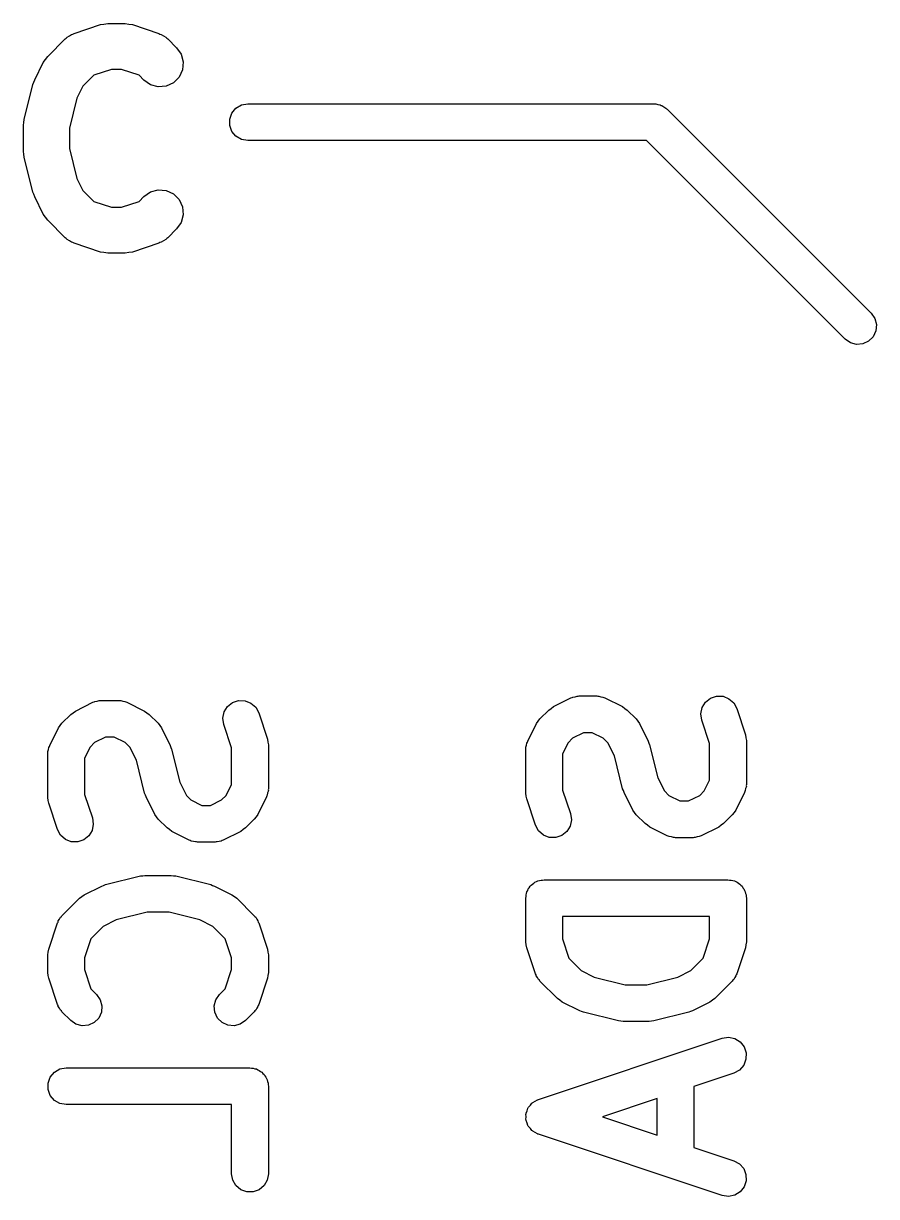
# Model space of a CAD drawing. Extents: x 91.3 to 189.8, y -113.5 to -60.4.
# Drawn here: x 146.04 to 150.68, y -66.82 to -60.43 of the extents above; entities that cross this region are included whole.
import ezdxf

# ---------------------------------------------------------------- set-up
doc = ezdxf.new("R2010")
doc.units = 0
doc.header["$MEASUREMENT"] = 0
doc.layers.add('BLACK', color=7, linetype='CONTINUOUS')

msp = doc.modelspace()

# ---------------------------------------------------------------- linework, layer by layer
at = {"layer": 'Black'}
for p, q in [((146.316, -60.4867), (146.459, -60.439)), ((146.459, -60.439), (146.478, -60.4361)), ((146.478, -60.4361), (146.498, -60.4326)), ((146.498, -60.4326), (146.593, -60.4326)), ((146.593, -60.4326), (146.613, -60.4361)), ((146.613, -60.4361), (146.633, -60.439)), ((146.633, -60.439), (146.776, -60.4867)), ((146.273, -60.5127), (146.278, -60.5073)), ((146.278, -60.5073), (146.29, -60.5003)), ((146.29, -60.5003), (146.302, -60.4919)), ((146.302, -60.4919), (146.309, -60.4901)), ((146.309, -60.4901), (146.316, -60.4867)), ((146.776, -60.4867), (146.782, -60.4901)), ((146.782, -60.4901), (146.789, -60.4919)), ((146.789, -60.4919), (146.801, -60.5003)), ((146.801, -60.5003), (146.814, -60.5073)), ((146.814, -60.5073), (146.819, -60.5127)), ((146.172, -60.6121), (146.267, -60.5168)), ((146.267, -60.5168), (146.273, -60.5127)), ((146.819, -60.5127), (146.825, -60.5168)), ((146.825, -60.5168), (146.872, -60.5645)), ((146.872, -60.5645), (146.897, -60.6)), ((146.148, -60.6446), (146.16, -60.6285)), ((146.16, -60.6285), (146.172, -60.6121)), ((146.897, -60.6), (146.908, -60.642)), ((146.101, -60.7398), (146.148, -60.6446)), ((146.518, -60.6826), (146.423, -60.7145)), ((146.573, -60.6826), (146.518, -60.6826)), ((146.669, -60.7145), (146.573, -60.6826)), ((146.905, -60.6852), (146.886, -60.7246)), ((146.908, -60.642), (146.905, -60.6852)), ((146.043, -60.9559), (146.091, -60.7654)), ((146.091, -60.7654), (146.097, -60.7529)), ((146.097, -60.7529), (146.101, -60.7398)), ((146.423, -60.7145), (146.363, -60.7745)), ((146.695, -60.7412), (146.669, -60.7145)), ((146.731, -60.7661), (146.695, -60.7412)), ((146.773, -60.7774), (146.731, -60.7661)), ((146.856, -60.7553), (146.816, -60.7736)), ((146.886, -60.7246), (146.856, -60.7553)), ((146.363, -60.7745), (146.33, -60.8393)), ((146.816, -60.7736), (146.773, -60.7774)), ((146.33, -60.8393), (146.29, -61.0016)), ((147.173, -60.92), (147.196, -60.8934)), ((147.196, -60.8934), (147.226, -60.876)), ((147.226, -60.876), (147.26, -60.87)), ((147.26, -60.87), (149.47, -60.87)), ((149.47, -60.87), (149.474, -60.8708)), ((149.474, -60.8708), (149.479, -60.8704)), ((149.479, -60.8704), (149.491, -60.8738)), ((149.491, -60.8738), (149.504, -60.876)), ((149.504, -60.876), (149.508, -60.8782)), ((149.508, -60.8782), (149.512, -60.8794)), ((149.512, -60.8794), (149.523, -60.8869)), ((149.523, -60.8869), (149.534, -60.8934)), ((149.534, -60.8934), (149.537, -60.8968)), ((146.042, -60.9711), (146.043, -60.9559)), ((147.162, -60.9526), (147.173, -60.92)), ((147.162, -60.9874), (147.162, -60.9526)), ((149.537, -60.8968), (149.541, -60.8993)), ((149.541, -60.8993), (150.651, -62.0093)), ((146.04, -60.9862), (146.042, -60.9711)), ((146.04, -61.129), (146.04, -60.9862)), ((146.29, -61.0016), (146.29, -61.1137)), ((147.173, -61.02), (147.162, -60.9874)), ((147.196, -61.0466), (147.173, -61.02)), ((147.226, -61.064), (147.196, -61.0466)), ((147.26, -61.07), (147.226, -61.064)), ((149.429, -61.07), (147.26, -61.07)), ((150.509, -62.1507), (149.429, -61.07)), ((146.042, -61.1441), (146.04, -61.129)), ((146.043, -61.1594), (146.042, -61.1441)), ((146.29, -61.1137), (146.33, -61.2759)), ((146.091, -61.3498), (146.043, -61.1594)), ((146.33, -61.2759), (146.363, -61.3407)), ((146.363, -61.3407), (146.423, -61.4007)), ((146.731, -61.3491), (146.773, -61.3379)), ((146.773, -61.3379), (146.816, -61.3416)), ((146.097, -61.3623), (146.091, -61.3498)), ((146.101, -61.3754), (146.097, -61.3623)), ((146.148, -61.4707), (146.101, -61.3754)), ((146.423, -61.4007), (146.518, -61.4326)), ((146.573, -61.4326), (146.669, -61.4007)), ((146.669, -61.4007), (146.695, -61.374)), ((146.695, -61.374), (146.731, -61.3491)), ((146.816, -61.3416), (146.856, -61.36)), ((146.856, -61.36), (146.886, -61.3907)), ((146.886, -61.3907), (146.905, -61.43)), ((146.518, -61.4326), (146.573, -61.4326)), ((146.905, -61.43), (146.908, -61.4733)), ((146.16, -61.4868), (146.148, -61.4707)), ((146.172, -61.5031), (146.16, -61.4868)), ((146.267, -61.5984), (146.172, -61.5031)), ((146.897, -61.5152), (146.872, -61.5508)), ((146.908, -61.4733), (146.897, -61.5152)), ((146.872, -61.5508), (146.825, -61.5984)), ((146.273, -61.6025), (146.267, -61.5984)), ((146.278, -61.6079), (146.273, -61.6025)), ((146.29, -61.6149), (146.278, -61.6079)), ((146.302, -61.6233), (146.29, -61.6149)), ((146.309, -61.6252), (146.302, -61.6233)), ((146.316, -61.6286), (146.309, -61.6252)), ((146.459, -61.6762), (146.316, -61.6286)), ((146.776, -61.6286), (146.633, -61.6762)), ((146.782, -61.6252), (146.776, -61.6286)), ((146.789, -61.6233), (146.782, -61.6252)), ((146.801, -61.6149), (146.789, -61.6233)), ((146.814, -61.6079), (146.801, -61.6149)), ((146.819, -61.6025), (146.814, -61.6079)), ((146.825, -61.5984), (146.819, -61.6025)), ((146.478, -61.6791), (146.459, -61.6762)), ((146.498, -61.6826), (146.478, -61.6791)), ((146.593, -61.6826), (146.498, -61.6826)), ((146.613, -61.6791), (146.593, -61.6826)), ((146.633, -61.6762), (146.613, -61.6791)), ((150.651, -62.0093), (150.671, -62.0377)), ((150.671, -62.0377), (150.68, -62.0713)), ((150.677, -62.1059), (150.662, -62.1374)), ((150.68, -62.0713), (150.677, -62.1059)), ((150.538, -62.1706), (150.509, -62.1507)), ((150.571, -62.1796), (150.538, -62.1706)), ((150.637, -62.1619), (150.606, -62.1766)), ((150.662, -62.1374), (150.637, -62.1619)), ((150.606, -62.1766), (150.571, -62.1796)), ((146.323, -64.1739), (146.418, -64.1263)), ((146.418, -64.1263), (146.424, -64.1246)), ((146.424, -64.1246), (146.429, -64.1217)), ((146.429, -64.1217), (146.44, -64.1197)), ((146.44, -64.1197), (146.451, -64.1164)), ((146.451, -64.1164), (146.457, -64.1167)), ((146.457, -64.1167), (146.463, -64.1157)), ((146.463, -64.1157), (146.558, -64.1157)), ((146.558, -64.1157), (146.564, -64.1167)), ((146.564, -64.1167), (146.57, -64.1164)), ((146.57, -64.1164), (146.581, -64.1197)), ((146.581, -64.1197), (146.592, -64.1217)), ((146.592, -64.1217), (146.597, -64.1246)), ((146.597, -64.1246), (146.603, -64.1263)), ((146.603, -64.1263), (146.698, -64.1739)), ((147.132, -64.179), (147.15, -64.1494)), ((147.15, -64.1494), (147.177, -64.1278)), ((147.177, -64.1278), (147.21, -64.1168)), ((147.21, -64.1168), (147.245, -64.1177)), ((147.245, -64.1177), (147.277, -64.1305)), ((147.277, -64.1305), (147.303, -64.1536)), ((148.91, -64.1596), (148.923, -64.1501)), ((148.923, -64.1501), (149.018, -64.1025)), ((149.018, -64.1025), (149.024, -64.1008)), ((149.024, -64.1008), (149.029, -64.0979)), ((149.029, -64.0979), (149.04, -64.0959)), ((149.04, -64.0959), (149.051, -64.0926)), ((149.051, -64.0926), (149.057, -64.0929)), ((149.057, -64.0929), (149.063, -64.0919)), ((149.063, -64.0919), (149.158, -64.0919)), ((149.158, -64.0919), (149.164, -64.0929)), ((149.164, -64.0929), (149.17, -64.0926)), ((149.17, -64.0926), (149.181, -64.0959)), ((149.181, -64.0959), (149.192, -64.0979)), ((149.192, -64.0979), (149.197, -64.1008)), ((149.197, -64.1008), (149.203, -64.1025)), ((149.203, -64.1025), (149.298, -64.1501)), ((149.298, -64.1501), (149.311, -64.1596)), ((149.732, -64.1551), (149.75, -64.1256)), ((149.75, -64.1256), (149.777, -64.104)), ((149.777, -64.104), (149.81, -64.093)), ((149.81, -64.093), (149.845, -64.0939)), ((149.845, -64.0939), (149.877, -64.1067)), ((149.877, -64.1067), (149.903, -64.1297)), ((149.903, -64.1297), (149.92, -64.1603)), ((146.249, -64.2402), (146.297, -64.1926)), ((146.297, -64.1926), (146.31, -64.1834)), ((146.31, -64.1834), (146.323, -64.1739)), ((146.698, -64.1739), (146.711, -64.1834)), ((146.711, -64.1834), (146.724, -64.1926)), ((146.724, -64.1926), (146.772, -64.2402)), ((147.125, -64.213), (147.132, -64.179)), ((147.13, -64.2473), (147.125, -64.213)), ((147.303, -64.1536), (147.32, -64.1841)), ((147.32, -64.1841), (147.367, -64.3269)), ((148.849, -64.2164), (148.897, -64.1688)), ((148.897, -64.1688), (148.91, -64.1596)), ((149.311, -64.1596), (149.324, -64.1688)), ((149.324, -64.1688), (149.372, -64.2164)), ((149.725, -64.1892), (149.732, -64.1551)), ((149.73, -64.2235), (149.725, -64.1892)), ((149.92, -64.1603), (149.967, -64.3031)), ((146.183, -64.3615), (146.231, -64.2662)), ((146.231, -64.2662), (146.24, -64.2534)), ((146.24, -64.2534), (146.249, -64.2402)), ((146.772, -64.2402), (146.781, -64.2534)), ((146.781, -64.2534), (146.79, -64.2662)), ((146.79, -64.2662), (146.838, -64.3615)), ((147.172, -64.3748), (147.13, -64.2473)), ((148.783, -64.3377), (148.831, -64.2424)), ((148.831, -64.2424), (148.84, -64.2296)), ((148.84, -64.2296), (148.849, -64.2164)), ((149.372, -64.2164), (149.381, -64.2295)), ((149.381, -64.2295), (149.39, -64.2424)), ((149.39, -64.2424), (149.438, -64.3377)), ((149.772, -64.351), (149.73, -64.2235)), ((146.486, -64.3157), (146.427, -64.3455)), ((146.534, -64.3157), (146.486, -64.3157)), ((146.594, -64.3455), (146.534, -64.3157)), ((147.367, -64.3269), (147.37, -64.3428)), ((148.781, -64.3432), (148.783, -64.3377)), ((149.027, -64.3217), (149.002, -64.3464)), ((149.086, -64.2919), (149.027, -64.3217)), ((149.134, -64.2919), (149.086, -64.2919)), ((149.194, -64.3217), (149.134, -64.2919)), ((149.219, -64.3464), (149.194, -64.3217)), ((149.438, -64.3377), (149.441, -64.3481)), ((149.967, -64.3031), (149.97, -64.319)), ((149.97, -64.319), (149.972, -64.3348)), ((149.972, -64.3348), (149.972, -64.5729)), ((146.172, -64.4062), (146.173, -64.4005)), ((146.173, -64.3948), (146.176, -64.3835)), ((146.173, -64.4005), (146.173, -64.3948)), ((146.176, -64.3835), (146.178, -64.372)), ((146.178, -64.372), (146.181, -64.367)), ((146.181, -64.367), (146.183, -64.3615)), ((146.402, -64.3702), (146.372, -64.4298)), ((146.427, -64.3455), (146.402, -64.3702)), ((146.619, -64.3702), (146.594, -64.3455)), ((146.654, -64.4411), (146.619, -64.3702)), ((146.838, -64.3615), (146.841, -64.372)), ((146.841, -64.372), (146.846, -64.3819)), ((146.846, -64.3819), (146.891, -64.5618)), ((147.172, -64.5731), (147.172, -64.3748)), ((147.37, -64.3428), (147.372, -64.3586)), ((147.372, -64.3586), (147.372, -64.5967)), ((148.772, -64.3824), (148.773, -64.3767)), ((148.772, -64.6205), (148.772, -64.3824)), ((148.773, -64.3709), (148.776, -64.3597)), ((148.773, -64.3767), (148.773, -64.3709)), ((148.776, -64.3597), (148.778, -64.3482)), ((148.778, -64.3482), (148.781, -64.3432)), ((149.002, -64.3464), (148.972, -64.406)), ((149.254, -64.4173), (149.219, -64.3464)), ((149.441, -64.3481), (149.446, -64.3581)), ((149.446, -64.3581), (149.491, -64.538)), ((149.772, -64.5493), (149.772, -64.351)), ((146.172, -64.6443), (146.172, -64.4062)), ((146.372, -64.4298), (146.372, -64.6281)), ((146.699, -64.6209), (146.654, -64.4411)), ((148.972, -64.406), (148.972, -64.6042)), ((149.299, -64.5971), (149.254, -64.4173)), ((146.891, -64.5618), (146.926, -64.6327)), ((147.143, -64.6327), (147.172, -64.5731)), ((147.372, -64.5967), (147.371, -64.6023)), ((149.491, -64.538), (149.526, -64.6089)), ((149.743, -64.6089), (149.772, -64.5493)), ((149.968, -64.5955), (149.966, -64.6071)), ((149.972, -64.5843), (149.968, -64.5955)), ((149.972, -64.5729), (149.971, -64.5785)), ((149.971, -64.5785), (149.972, -64.5843)), ((146.175, -64.6601), (146.172, -64.6443)), ((146.178, -64.6759), (146.175, -64.6601)), ((146.372, -64.6281), (146.415, -64.7555)), ((146.704, -64.6309), (146.699, -64.6209)), ((146.707, -64.6414), (146.704, -64.6309)), ((146.754, -64.7366), (146.707, -64.6414)), ((146.926, -64.6327), (146.951, -64.6573)), ((146.951, -64.6573), (147.01, -64.6871)), ((147.058, -64.6871), (147.118, -64.6573)), ((147.118, -64.6573), (147.143, -64.6327)), ((147.362, -64.6414), (147.314, -64.7366)), ((147.363, -64.6359), (147.362, -64.6414)), ((147.366, -64.6309), (147.363, -64.6359)), ((147.368, -64.6193), (147.366, -64.6309)), ((147.372, -64.6081), (147.368, -64.6193)), ((147.371, -64.6023), (147.372, -64.6081)), ((148.775, -64.6363), (148.772, -64.6205)), ((148.778, -64.6521), (148.775, -64.6363)), ((148.825, -64.795), (148.778, -64.6521)), ((148.972, -64.6042), (149.015, -64.7317)), ((149.304, -64.6071), (149.299, -64.5971)), ((149.307, -64.6176), (149.304, -64.6071)), ((149.354, -64.7128), (149.307, -64.6176)), ((149.526, -64.6089), (149.551, -64.6335)), ((149.551, -64.6335), (149.61, -64.6633)), ((149.658, -64.6633), (149.718, -64.6335)), ((149.718, -64.6335), (149.743, -64.6089)), ((149.962, -64.6176), (149.914, -64.7128)), ((149.963, -64.612), (149.962, -64.6176)), ((149.966, -64.6071), (149.963, -64.612)), ((146.225, -64.8188), (146.178, -64.6759)), ((147.01, -64.6871), (147.058, -64.6871)), ((149.364, -64.7257), (149.354, -64.7128)), ((149.61, -64.6633), (149.658, -64.6633)), ((149.914, -64.7128), (149.905, -64.7257)), ((146.415, -64.7555), (146.42, -64.7899)), ((146.764, -64.7495), (146.754, -64.7366)), ((146.773, -64.7626), (146.764, -64.7495)), ((146.821, -64.8102), (146.773, -64.7626)), ((147.295, -64.7626), (147.248, -64.8102)), ((147.305, -64.7495), (147.295, -64.7626)), ((147.314, -64.7366), (147.305, -64.7495)), ((149.02, -64.7661), (149.013, -64.8001)), ((149.015, -64.7317), (149.02, -64.7661)), ((149.373, -64.7388), (149.364, -64.7257)), ((149.421, -64.7864), (149.373, -64.7388)), ((149.434, -64.7956), (149.421, -64.7864)), ((149.848, -64.7864), (149.835, -64.7956)), ((149.895, -64.7388), (149.848, -64.7864)), ((149.905, -64.7257), (149.895, -64.7388)), ((146.242, -64.8493), (146.225, -64.8188)), ((146.268, -64.8723), (146.242, -64.8493)), ((146.413, -64.8239), (146.395, -64.8535)), ((146.42, -64.7899), (146.413, -64.8239)), ((146.834, -64.8194), (146.821, -64.8102)), ((146.847, -64.829), (146.834, -64.8194)), ((146.942, -64.8766), (146.847, -64.829)), ((147.222, -64.829), (147.127, -64.8766)), ((147.235, -64.8194), (147.222, -64.829)), ((147.248, -64.8102), (147.235, -64.8194)), ((148.842, -64.8255), (148.825, -64.795)), ((148.868, -64.8485), (148.842, -64.8255)), ((148.9, -64.8613), (148.868, -64.8485)), ((148.968, -64.8513), (148.935, -64.8623)), ((148.995, -64.8297), (148.968, -64.8513)), ((149.013, -64.8001), (148.995, -64.8297)), ((149.447, -64.8052), (149.434, -64.7956)), ((149.542, -64.8528), (149.447, -64.8052)), ((149.822, -64.8052), (149.727, -64.8528)), ((149.835, -64.7956), (149.822, -64.8052)), ((146.3, -64.8851), (146.268, -64.8723)), ((146.335, -64.8861), (146.3, -64.8851)), ((146.368, -64.8751), (146.335, -64.8861)), ((146.395, -64.8535), (146.368, -64.8751)), ((146.947, -64.8782), (146.942, -64.8766)), ((146.952, -64.8811), (146.947, -64.8782)), ((146.964, -64.8831), (146.952, -64.8811)), ((146.975, -64.8865), (146.964, -64.8831)), ((146.981, -64.8861), (146.975, -64.8865)), ((146.987, -64.8871), (146.981, -64.8861)), ((147.082, -64.8871), (146.987, -64.8871)), ((147.088, -64.8861), (147.082, -64.8871)), ((147.093, -64.8865), (147.088, -64.8861)), ((147.105, -64.8831), (147.093, -64.8865)), ((147.116, -64.8811), (147.105, -64.8831)), ((147.121, -64.8782), (147.116, -64.8811)), ((147.127, -64.8766), (147.121, -64.8782)), ((148.935, -64.8623), (148.9, -64.8613)), ((149.547, -64.8544), (149.542, -64.8528)), ((149.552, -64.8573), (149.547, -64.8544)), ((149.564, -64.8593), (149.552, -64.8573)), ((149.575, -64.8627), (149.564, -64.8593)), ((149.581, -64.8623), (149.575, -64.8627)), ((149.587, -64.8633), (149.581, -64.8623)), ((149.682, -64.8633), (149.587, -64.8633)), ((149.688, -64.8623), (149.682, -64.8633)), ((149.693, -64.8627), (149.688, -64.8623)), ((149.705, -64.8593), (149.693, -64.8627)), ((149.716, -64.8573), (149.705, -64.8593)), ((149.721, -64.8544), (149.716, -64.8573)), ((149.727, -64.8528), (149.721, -64.8544)), ((146.486, -65.1187), (146.677, -65.0711)), ((146.677, -65.0711), (146.689, -65.0702)), ((146.689, -65.0702), (146.701, -65.0681)), ((146.701, -65.0681), (146.844, -65.0681)), ((146.844, -65.0681), (146.856, -65.0702)), ((146.856, -65.0702), (146.868, -65.0711)), ((146.868, -65.0711), (147.059, -65.1187)), ((148.816, -65.1109), (148.822, -65.1053)), ((148.822, -65.1053), (148.831, -65.1023)), ((148.831, -65.1023), (148.838, -65.0979)), ((148.838, -65.0979), (148.847, -65.0964)), ((148.847, -65.0964), (148.855, -65.0934)), ((148.855, -65.0934), (148.864, -65.0934)), ((148.864, -65.0934), (148.872, -65.0919)), ((148.872, -65.0919), (149.872, -65.0919)), ((149.872, -65.0919), (149.881, -65.0934)), ((149.881, -65.0934), (149.89, -65.0934)), ((149.89, -65.0934), (149.898, -65.0964)), ((149.898, -65.0964), (149.907, -65.0979)), ((149.907, -65.0979), (149.914, -65.1023)), ((149.914, -65.1023), (149.922, -65.1053)), ((149.922, -65.1053), (149.929, -65.1109)), ((146.371, -65.1739), (146.466, -65.1263)), ((146.466, -65.1263), (146.476, -65.1232)), ((146.476, -65.1232), (146.486, -65.1187)), ((147.059, -65.1187), (147.069, -65.1232)), ((147.069, -65.1232), (147.079, -65.1263)), ((147.079, -65.1263), (147.174, -65.1739)), ((148.774, -65.1745), (148.777, -65.1663)), ((148.777, -65.1663), (148.778, -65.1577)), ((148.778, -65.1577), (148.783, -65.1501)), ((148.783, -65.1501), (148.786, -65.1419)), ((148.786, -65.1419), (148.791, -65.1352)), ((148.791, -65.1352), (148.796, -65.1276)), ((148.796, -65.1276), (148.802, -65.122)), ((148.802, -65.122), (148.808, -65.1153)), ((148.808, -65.1153), (148.816, -65.1109)), ((149.929, -65.1109), (149.937, -65.1153)), ((149.937, -65.1153), (149.942, -65.122)), ((149.942, -65.122), (149.949, -65.1276)), ((149.949, -65.1276), (149.953, -65.1352)), ((149.953, -65.1352), (149.959, -65.1419)), ((149.959, -65.1419), (149.962, -65.1501)), ((149.962, -65.1501), (149.966, -65.1577)), ((149.966, -65.1577), (149.968, -65.1663)), ((149.968, -65.1663), (149.971, -65.1745)), ((146.249, -65.2879), (146.345, -65.1926)), ((146.345, -65.1926), (146.358, -65.1834)), ((146.358, -65.1834), (146.371, -65.1739)), ((147.174, -65.1739), (147.187, -65.1834)), ((147.187, -65.1834), (147.2, -65.1926)), ((147.2, -65.1926), (147.295, -65.2879)), ((148.772, -65.1919), (148.774, -65.1833)), ((148.772, -65.43), (148.772, -65.1919)), ((148.774, -65.1833), (148.774, -65.1745)), ((149.971, -65.1745), (149.971, -65.1833)), ((149.971, -65.1833), (149.972, -65.1919)), ((149.972, -65.1919), (149.972, -65.43)), ((146.236, -65.3067), (146.242, -65.2964)), ((146.242, -65.2964), (146.246, -65.2926)), ((146.246, -65.2926), (146.249, -65.2879)), ((146.713, -65.2681), (146.545, -65.3101)), ((146.832, -65.2681), (146.713, -65.2681)), ((146.999, -65.3101), (146.832, -65.2681)), ((147.295, -65.2879), (147.299, -65.2926)), ((147.299, -65.2926), (147.303, -65.2964)), ((147.303, -65.2964), (147.309, -65.3067)), ((148.972, -65.2919), (148.972, -65.4138)), ((149.772, -65.2919), (148.972, -65.2919)), ((149.772, -65.4138), (149.772, -65.2919)), ((146.178, -65.4698), (146.225, -65.3269)), ((146.225, -65.3269), (146.228, -65.3219)), ((146.228, -65.3219), (146.229, -65.3163)), ((146.229, -65.3163), (146.236, -65.3067)), ((146.474, -65.3455), (146.407, -65.4126)), ((146.545, -65.3101), (146.474, -65.3455)), ((147.07, -65.3455), (146.999, -65.3101)), ((147.137, -65.4126), (147.07, -65.3455)), ((147.309, -65.3067), (147.315, -65.3163)), ((147.315, -65.3163), (147.317, -65.3219)), ((147.317, -65.3219), (147.32, -65.3269)), ((147.32, -65.3269), (147.367, -65.4698)), ((146.407, -65.4126), (146.372, -65.5177)), ((147.172, -65.5177), (147.137, -65.4126)), ((148.972, -65.4138), (149.007, -65.5188)), ((149.737, -65.5188), (149.772, -65.4138)), ((146.172, -65.5014), (146.175, -65.4856)), ((146.175, -65.4856), (146.178, -65.4698)), ((147.367, -65.4698), (147.37, -65.4856)), ((147.37, -65.4856), (147.372, -65.5014)), ((148.775, -65.4458), (148.772, -65.43)), ((148.778, -65.4616), (148.775, -65.4458)), ((148.825, -65.6045), (148.778, -65.4616)), ((149.967, -65.4616), (149.92, -65.6045)), ((149.97, -65.4458), (149.967, -65.4616)), ((149.972, -65.43), (149.97, -65.4458)), ((146.172, -65.5967), (146.172, -65.5014)), ((146.372, -65.5177), (146.372, -65.5804)), ((147.172, -65.5804), (147.172, -65.5177)), ((147.372, -65.5014), (147.372, -65.5967)), ((149.007, -65.5188), (149.074, -65.5859)), ((149.67, -65.5859), (149.737, -65.5188)), ((146.175, -65.6125), (146.172, -65.5967)), ((146.178, -65.6283), (146.175, -65.6125)), ((146.372, -65.5804), (146.407, -65.6855)), ((147.137, -65.6855), (147.172, -65.5804)), ((147.37, -65.6125), (147.367, -65.6283)), ((147.372, -65.5967), (147.37, -65.6125)), ((148.828, -65.6095), (148.825, -65.6045)), ((148.829, -65.6151), (148.828, -65.6095)), ((148.836, -65.6247), (148.829, -65.6151)), ((149.074, -65.5859), (149.145, -65.6214)), ((149.599, -65.6214), (149.67, -65.5859)), ((149.915, -65.6151), (149.909, -65.6247)), ((149.917, -65.6095), (149.915, -65.6151)), ((149.92, -65.6045), (149.917, -65.6095)), ((146.225, -65.7711), (146.178, -65.6283)), ((147.367, -65.6283), (147.32, -65.7711)), ((148.842, -65.635), (148.836, -65.6247)), ((148.846, -65.6388), (148.842, -65.635)), ((148.849, -65.6436), (148.846, -65.6388)), ((148.945, -65.7388), (148.849, -65.6436)), ((149.145, -65.6214), (149.313, -65.6633)), ((149.313, -65.6633), (149.431, -65.6633)), ((149.431, -65.6633), (149.599, -65.6214)), ((149.895, -65.6436), (149.8, -65.7388)), ((149.899, -65.6388), (149.895, -65.6436)), ((149.903, -65.635), (149.899, -65.6388)), ((149.909, -65.6247), (149.903, -65.635)), ((146.407, -65.6855), (146.438, -65.7164)), ((146.438, -65.7164), (146.458, -65.7449)), ((146.458, -65.7449), (146.467, -65.7784)), ((147.078, -65.7784), (147.087, -65.7449)), ((147.087, -65.7449), (147.106, -65.7164)), ((147.106, -65.7164), (147.137, -65.6855)), ((148.958, -65.748), (148.945, -65.7388)), ((149.8, -65.7388), (149.787, -65.748)), ((146.228, -65.7762), (146.225, -65.7711)), ((146.229, -65.7818), (146.228, -65.7762)), ((146.236, -65.7914), (146.229, -65.7818)), ((146.242, -65.8017), (146.236, -65.7914)), ((146.246, -65.8055), (146.242, -65.8017)), ((146.249, -65.8102), (146.246, -65.8055)), ((146.467, -65.7784), (146.464, -65.813)), ((147.081, -65.813), (147.078, -65.7784)), ((147.299, -65.8055), (147.295, -65.8102)), ((147.303, -65.8017), (147.299, -65.8055)), ((147.309, -65.7914), (147.303, -65.8017)), ((147.315, -65.7818), (147.309, -65.7914)), ((147.317, -65.7762), (147.315, -65.7818)), ((147.32, -65.7711), (147.317, -65.7762)), ((148.971, -65.7575), (148.958, -65.748)), ((149.066, -65.8052), (148.971, -65.7575)), ((149.076, -65.8083), (149.066, -65.8052)), ((149.086, -65.8127), (149.076, -65.8083)), ((149.669, -65.8083), (149.659, -65.8127)), ((149.679, -65.8052), (149.669, -65.8083)), ((149.774, -65.7575), (149.679, -65.8052)), ((149.787, -65.748), (149.774, -65.7575)), ((146.297, -65.8579), (146.249, -65.8102)), ((146.325, -65.8778), (146.297, -65.8579)), ((146.425, -65.8691), (146.394, -65.8837)), ((146.45, -65.8445), (146.425, -65.8691)), ((146.464, -65.813), (146.45, -65.8445)), ((147.095, -65.8445), (147.081, -65.813)), ((147.12, -65.8691), (147.095, -65.8445)), ((147.151, -65.8837), (147.12, -65.8691)), ((147.248, -65.8579), (147.219, -65.8778)), ((147.295, -65.8102), (147.248, -65.8579)), ((149.277, -65.8603), (149.086, -65.8127)), ((149.289, -65.8612), (149.277, -65.8603)), ((149.301, -65.8633), (149.289, -65.8612)), ((149.444, -65.8633), (149.301, -65.8633)), ((149.456, -65.8612), (149.444, -65.8633)), ((149.468, -65.8603), (149.456, -65.8612)), ((149.659, -65.8127), (149.468, -65.8603)), ((146.359, -65.8868), (146.325, -65.8778)), ((146.394, -65.8837), (146.359, -65.8868)), ((147.186, -65.8868), (147.151, -65.8837)), ((147.219, -65.8778), (147.186, -65.8868)), ((148.841, -66.2875), (149.841, -65.9542)), ((149.841, -65.9542), (149.875, -65.9491)), ((149.875, -65.9491), (149.909, -65.956)), ((149.909, -65.956), (149.939, -65.9742)), ((149.939, -65.9742), (149.96, -66.0014)), ((149.96, -66.0014), (149.971, -66.0344)), ((149.971, -66.0344), (149.97, -66.0691)), ((146.208, -66.1391), (146.238, -66.1217)), ((146.238, -66.1217), (146.272, -66.1157)), ((146.272, -66.1157), (147.272, -66.1157)), ((147.272, -66.1157), (147.281, -66.1172)), ((147.281, -66.1172), (147.29, -66.1172)), ((147.29, -66.1172), (147.298, -66.1202)), ((147.298, -66.1202), (147.307, -66.1217)), ((147.307, -66.1217), (147.314, -66.1261)), ((147.314, -66.1261), (147.322, -66.1291)), ((149.935, -66.1274), (149.904, -66.1439)), ((149.958, -66.1014), (149.935, -66.1274)), ((149.97, -66.0691), (149.958, -66.1014)), ((146.174, -66.1983), (146.186, -66.1657)), ((146.186, -66.1657), (146.208, -66.1391)), ((147.322, -66.1291), (147.329, -66.1347)), ((147.329, -66.1347), (147.337, -66.1391)), ((147.337, -66.1391), (147.342, -66.1458)), ((147.342, -66.1458), (147.349, -66.1514)), ((147.349, -66.1514), (147.353, -66.159)), ((147.353, -66.159), (147.359, -66.1657)), ((147.359, -66.1657), (147.362, -66.1739)), ((147.362, -66.1739), (147.366, -66.1815)), ((147.366, -66.1815), (147.368, -66.1901)), ((147.368, -66.1901), (147.371, -66.1983)), ((149.904, -66.1439), (149.687, -66.2164)), ((146.174, -66.2331), (146.174, -66.1983)), ((146.186, -66.2657), (146.174, -66.2331)), ((147.371, -66.1983), (147.371, -66.2071)), ((147.371, -66.2071), (147.372, -66.2157)), ((147.372, -66.2157), (147.372, -66.6919)), ((149.687, -66.2164), (149.687, -66.5484)), ((146.208, -66.2923), (146.186, -66.2657)), ((146.238, -66.3097), (146.208, -66.2923)), ((146.272, -66.3157), (146.238, -66.3097)), ((147.172, -66.3157), (146.272, -66.3157)), ((147.172, -66.6919), (147.172, -66.3157)), ((148.787, -66.33), (148.797, -66.3191)), ((148.797, -66.3191), (148.806, -66.3076)), ((148.806, -66.3076), (148.808, -66.3061)), ((148.808, -66.3061), (148.81, -66.304)), ((148.81, -66.304), (148.823, -66.2971)), ((148.823, -66.2971), (148.836, -66.2894)), ((148.836, -66.2894), (148.838, -66.2888)), ((148.838, -66.2888), (148.841, -66.2875)), ((149.487, -66.283), (149.189, -66.3824)), ((149.487, -66.4817), (149.487, -66.283)), ((148.773, -66.3677), (148.774, -66.3651)), ((148.774, -66.3824), (148.773, -66.3677)), ((148.773, -66.397), (148.774, -66.3824)), ((148.774, -66.3623), (148.78, -66.3487)), ((148.774, -66.3651), (148.774, -66.3623)), ((148.78, -66.3487), (148.784, -66.3348)), ((148.784, -66.3348), (148.786, -66.3326)), ((148.786, -66.3326), (148.787, -66.33)), ((149.189, -66.3824), (149.487, -66.4817)), ((148.774, -66.3997), (148.773, -66.397)), ((148.774, -66.4024), (148.774, -66.3997)), ((148.78, -66.4161), (148.774, -66.4024)), ((148.784, -66.43), (148.78, -66.4161)), ((148.786, -66.4322), (148.784, -66.43)), ((148.787, -66.4347), (148.786, -66.4322)), ((148.797, -66.4457), (148.787, -66.4347)), ((148.806, -66.4572), (148.797, -66.4457)), ((148.808, -66.4586), (148.806, -66.4572)), ((148.81, -66.4607), (148.808, -66.4586)), ((148.823, -66.4677), (148.81, -66.4607)), ((148.836, -66.4754), (148.823, -66.4677)), ((148.838, -66.4759), (148.836, -66.4754)), ((148.841, -66.4772), (148.838, -66.4759)), ((149.841, -66.8106), (148.841, -66.4772)), ((149.687, -66.5484), (149.904, -66.6208)), ((149.904, -66.6208), (149.935, -66.6374)), ((149.935, -66.6374), (149.958, -66.6634)), ((147.178, -66.7261), (147.172, -66.6919)), ((147.372, -66.6919), (147.366, -66.7261)), ((149.958, -66.6634), (149.97, -66.6957)), ((149.97, -66.6957), (149.971, -66.7304)), ((147.196, -66.7562), (147.178, -66.7261)), ((147.222, -66.7785), (147.196, -66.7562)), ((147.349, -66.7562), (147.322, -66.7785)), ((147.366, -66.7261), (147.349, -66.7562)), ((149.96, -66.7633), (149.939, -66.7905)), ((149.971, -66.7304), (149.96, -66.7633)), ((147.255, -66.7904), (147.222, -66.7785)), ((147.29, -66.7904), (147.255, -66.7904)), ((147.322, -66.7785), (147.29, -66.7904)), ((149.875, -66.8157), (149.841, -66.8106)), ((149.909, -66.8087), (149.875, -66.8157)), ((149.939, -66.7905), (149.909, -66.8087))]:
    msp.add_line(p, q, dxfattribs=at)

doc.saveas('drawing.dxf')
